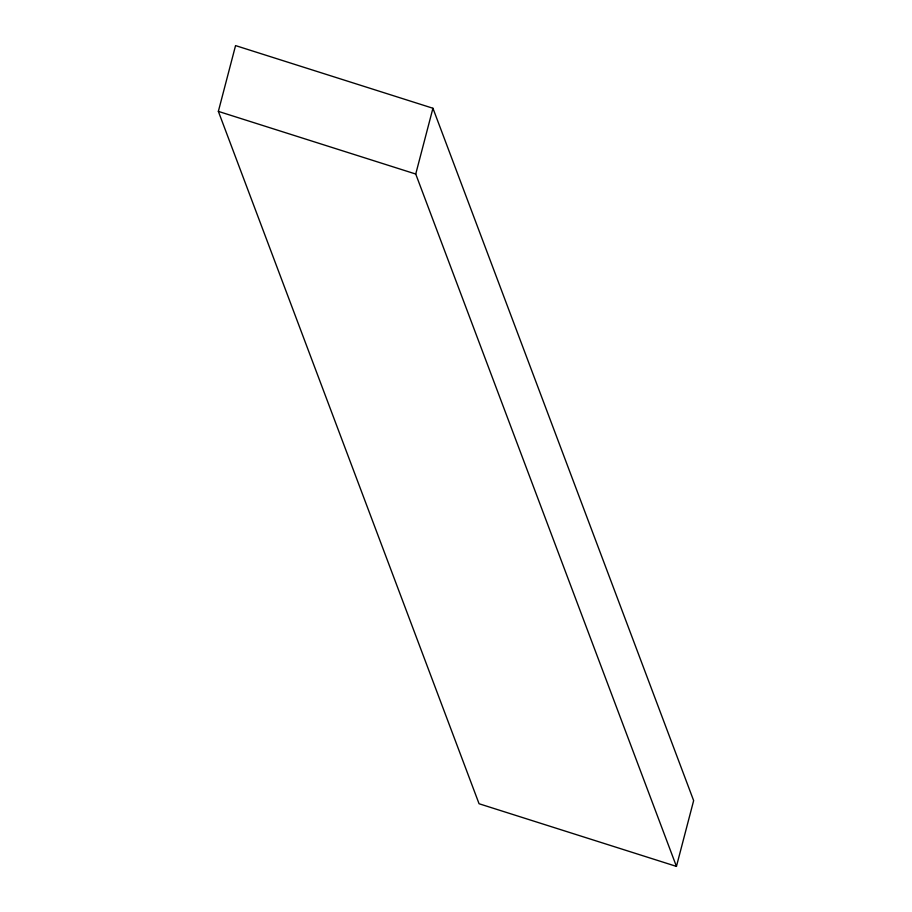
<?xml version="1.0" encoding="UTF-8"?>
<svg xmlns="http://www.w3.org/2000/svg" width="912" height="912" viewBox="0 0 912 912"><rect width="100%" height="100%" fill="white"/><g stroke="black" fill="none" stroke-linecap="round" stroke-linejoin="round"><path stroke-width="1.37" d="M218.356 111.389L235.558 45.6L432.938 108.254L693.644 800.611L676.442 866.4L479.062 803.746L218.356 111.389L415.735 174.032L676.442 866.4M415.735 174.032L432.938 108.254"/></g></svg>
